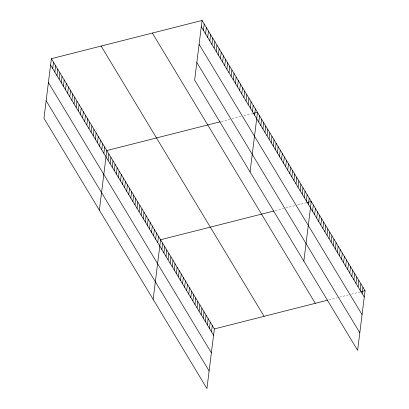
<?xml version="1.0" encoding="UTF-8"?>
<svg xmlns="http://www.w3.org/2000/svg" width="409" height="409" viewBox="0 0 409 409"><rect width="100%" height="100%" fill="white"/><g stroke="black" fill="none" stroke-linecap="round" stroke-linejoin="round"><path stroke-width="0.31" stroke-dasharray="2.04 1.53" d="M221.315 121.514L229.792 119.362M232.056 118.789L241.095 116.493M243.922 115.778L252.399 113.625M275.099 210.696L283.575 208.544M285.835 207.971L296.571 205.246M297.701 204.96L306.177 202.813M328.877 299.879L337.353 297.732M339.613 297.159L350.349 294.434M351.479 294.148L359.956 291.995"/><path stroke-width="0.61" d="M51.381 58.676L43.957 118.293L206.928 388.55L214.352 328.933L51.381 58.676L202.072 20.45L365.043 290.707L357.619 350.324L194.648 80.067L202.072 20.45M52.725 68.538L53.513 62.214M54.857 72.071L55.644 65.747M56.989 75.604L57.776 69.279M59.121 79.142L59.908 72.817M61.248 82.674L62.035 76.35M63.38 86.207L64.167 79.883M65.512 89.745L66.299 83.416M67.643 93.278L68.431 86.953M69.775 96.81L70.563 90.486M71.907 100.343L72.695 94.019M74.034 103.881L74.827 97.552M76.166 107.414L76.953 101.089M78.298 110.946L79.085 104.622M80.43 114.479L81.217 108.155M82.562 118.017L83.349 111.693M84.694 121.55L85.481 115.226M86.826 125.082L87.613 118.758M88.952 128.615L89.745 122.291M91.084 132.153L91.872 125.829M93.216 135.686L94.004 129.362M95.348 139.218L96.135 132.894M97.48 142.756L98.267 136.427M99.612 146.289L100.399 139.965M101.744 149.822L102.531 143.498M103.871 153.355L104.658 147.03M99.367 210.18L106.79 150.563L220.185 121.8M108.073 160.323L108.86 153.994M110.139 163.753L110.931 157.424M112.209 167.179L112.996 160.855M114.28 170.609L115.067 164.285M116.345 174.04L117.132 167.716M118.416 177.47L119.203 171.146M120.481 180.901L121.268 174.577M122.552 184.331L123.339 178.007M124.622 187.762L125.41 181.438M126.688 191.192L127.475 184.868M128.758 194.623L129.546 188.298M130.824 198.053L131.611 191.729M132.894 201.484L133.682 195.159M134.96 204.914L135.752 198.59M137.03 208.345L137.818 202.02M139.101 211.775L139.888 205.451M141.166 215.206L141.954 208.876M143.237 218.636L144.024 212.307M145.302 222.061L146.095 215.737M147.373 225.492L148.16 219.168M149.443 228.922L150.231 222.598M151.509 232.353L152.296 226.029M153.579 235.783L154.367 229.459M155.645 239.214L156.432 232.89M157.716 242.644L158.503 236.32M153.145 299.368L160.573 239.751L273.969 210.983M161.852 249.505L162.639 243.181M163.922 252.936L164.709 246.612M165.988 256.366L166.775 250.042M168.058 259.797L168.845 253.473M170.124 263.227L170.916 256.903M172.194 266.658L172.981 260.334M203.416 30.307L204.203 23.983M174.265 270.088L175.052 263.759M205.548 33.845L206.335 27.521M176.33 273.519L177.117 267.189M207.68 37.377L208.467 31.053M178.401 276.944L179.188 270.62M209.812 40.91L210.599 34.586M180.466 280.375L181.259 274.05M211.944 44.443L212.731 38.119M182.537 283.805L183.324 277.481M214.071 47.981L214.863 41.657M184.607 287.236L185.395 280.911M216.203 51.514L216.99 45.189M186.673 290.666L187.46 284.342M218.334 55.046L219.122 48.722M188.743 294.097L189.531 287.772M220.466 58.584L221.254 52.255M190.809 297.527L191.596 291.203M222.598 62.117L223.386 55.793M192.879 300.958L193.667 294.633M194.95 304.388L195.737 298.064M224.73 65.65L225.517 59.325M197.015 307.819L197.803 301.494M226.862 69.182L227.649 62.858M199.086 311.249L199.873 304.925M228.989 72.72L229.781 66.396M201.151 314.679L201.939 308.355M231.121 76.253L231.908 69.929M203.222 318.11L204.009 311.786M233.253 79.786L234.04 73.462M205.287 321.54L206.08 315.216M235.385 83.318L236.172 76.994M207.358 324.971L208.145 318.642M237.517 86.856L238.304 80.532M209.428 328.401L210.216 322.072M239.648 90.389L240.436 84.065M211.494 331.827L212.281 325.503M241.78 93.922L242.568 87.598M243.907 97.46L244.694 91.13M246.039 100.992L246.826 94.668M248.171 104.525L248.958 98.201M250.303 108.058L251.09 101.734M252.435 111.596L253.222 105.266M254.567 115.128L255.354 108.804M250.057 171.954L257.486 112.337L252.961 113.482M258.764 122.092L259.551 115.767M260.835 125.522L261.622 119.198M262.9 128.953L263.687 122.628M264.971 132.383L265.758 126.059M267.036 135.814L267.823 129.489M269.107 139.244L269.894 132.92M271.177 142.675L271.965 136.35M273.243 146.105L274.03 139.781M275.313 149.536L276.101 143.206M277.379 152.966L278.166 146.637M279.449 156.391L280.237 150.067M281.52 159.822L282.307 153.498M283.585 163.252L284.373 156.928M285.656 166.683L286.443 160.359M287.721 170.113L288.509 163.789M289.792 173.544L290.579 167.22M291.857 176.974L292.65 170.65M293.928 180.405L294.715 174.081M295.998 183.835L296.786 177.511M298.064 187.266L298.851 180.942M300.134 190.696L300.922 184.372M302.2 194.127L302.992 187.803M304.27 197.557L305.058 191.233M306.341 200.988L307.128 194.664M308.406 204.418L309.194 198.089M303.836 261.136L311.264 201.519L306.745 202.67M312.542 211.274L313.33 204.95M314.613 214.705L315.4 208.38M316.684 218.135L317.471 211.811M318.749 221.566L319.536 215.241M320.82 224.996L321.607 218.672M322.885 228.427L323.672 222.102M324.956 231.857L325.743 225.533M327.021 235.287L327.814 228.963M329.092 238.718L329.879 232.394M331.162 242.148L331.95 235.824M333.228 245.579L334.015 239.255M335.298 249.009L336.086 242.685M337.364 252.44L338.156 246.116M339.434 255.87L340.222 249.546M341.505 259.301L342.292 252.972M343.57 262.731L344.358 256.402M345.641 266.162L346.428 259.833M347.706 269.587L348.494 263.263M349.777 273.018L350.564 266.694M351.847 276.448L352.635 270.124M353.913 279.879L354.7 273.555M355.983 283.309L356.771 276.985M358.049 286.74L358.836 280.416M360.119 290.17L360.907 283.846M362.185 293.601L362.977 287.276M214.352 328.933L327.747 300.165M360.523 291.852L365.043 290.707M201.284 26.774L364.255 297.031M199.096 44.361L362.067 314.618M196.841 62.48L359.808 332.737M152.347 33.068L315.313 303.32M101.11 46.064L264.081 316.321M50.593 65.005L213.564 335.257M48.405 82.587L211.371 352.844M46.145 100.706L209.117 370.963"/></g></svg>
